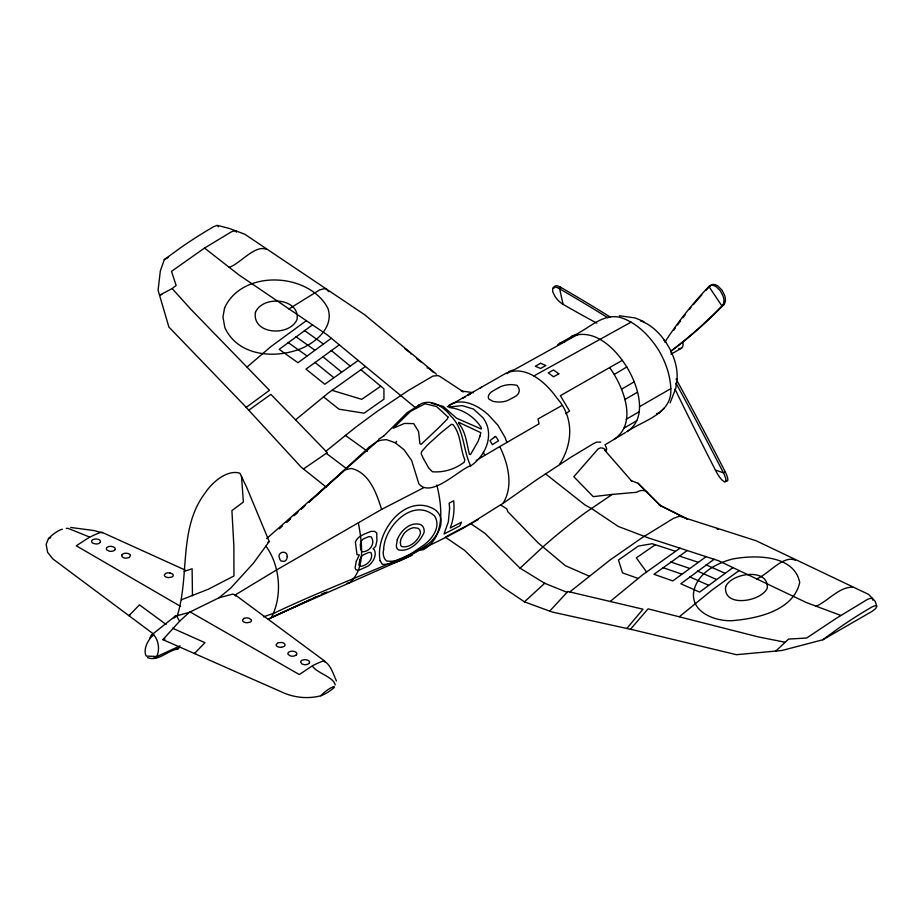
<?xml version="1.0" encoding="UTF-8"?>
<svg xmlns="http://www.w3.org/2000/svg" width="923" height="923" viewBox="0 0 923 923"><rect width="100%" height="100%" fill="white"/><g stroke="black" fill="none" stroke-linecap="round" stroke-linejoin="round"><path stroke-width="1.38" d="M315.101 496.586L369.038 447.274L377.749 440.986L381.845 440.098L386.552 439.648L395.321 442.832L404.078 449.766L411.67 460.565L418.834 483.71C431.11 499.031 459.781 468.653 471.203 465.55C486.317 455.212 494.97 433.418 482.856 417.658L473.522 409.085L462.273 405.624L448.497 407.043M571.995 336.237C596.489 327.446 618.468 351.721 629.174 371.15C638.889 388.641 647.565 419.077 626.717 431.791C643.204 420.415 672.463 414.012 670.79 388.664C670.34 375.303 665.714 362.589 659.195 351.028C650.092 336.537 637.608 323.165 620.983 317.639C602.304 312.355 587.916 329.915 571.995 336.237L570.783 337.437M676.963 378.892L675.832 388.11L670.144 402.832M378.511 440.663L378.753 439.198L383.945 435.829M606.226 451.093L606.711 448.74L605.523 445.844M553.858 288.38L554.158 286.926A11.711 4.777 48.4 0 1 560.261 287.076L561.092 287.549A1230.913 502.527 48.4 0 1 610.461 317.177M872.685 600.112L872.362 598.335L869.558 598.565A18.264 10.545 -60 0 0 867.078 599.638L836.146 618.41L806.644 638.035L788.577 639.074L775.828 651.05M218.232 226.896L218.232 225.731L217.009 225.431L213.674 226.7A455.374 262.917 -60 0 0 180.343 247.918L164.317 259.617L160.337 270.924L158.087 290.26L168.886 327.03L243.268 404.251L301.083 467.061L326.615 487.402M236.438 232.192L236 230.935L233.196 231.165A18.264 10.545 -60 0 0 230.715 232.238L204.537 248.068L171.516 271.339L176.143 285.484L172.151 288.541L159.552 295.256L161.813 294.483M149.699 638.335L151.407 635.105L175.52 615.929L176.731 616.068L179.558 621.26L162.898 639.639L280.846 691.604C293.087 697.615 307.497 699.253 320.719 695.792A45.204 26.098 -60 0 0 334.264 687.508L334.091 686.447A34.624 19.994 -60 0 0 320.719 695.78M62.395 529.317L61.853 529.271A34.624 19.994 -60 0 0 48.469 538.605L46.15 544.293L47.604 552.3L52.796 558.876L153.622 634.101M190.103 611.914L299.317 674.551L312.562 665.725A94.861 54.769 -60 0 1 323.35 661.006C330.399 663.314 333.445 674.713 336.457 680.978M369.038 447.274L367.642 449.27M176.731 616.068L177.297 615.699C189.769 575.802 178.37 528.891 204.733 493.517A40.37 23.306 -60 0 1 239.888 473.222L246.695 487.39L269.228 541.513L253.525 563.065L230.773 588.055L219.005 597.792L189.319 612.341L179.558 621.26M559.488 464.511C572.929 443.675 574.141 417.415 556.984 398.159C546.07 382.699 526.225 364.55 505.954 373.238L447.309 406.755M66.341 528.383L68.094 528.371L89.877 537.163A94.861 54.769 -60 0 1 100.676 532.444L101.888 532.259L185.085 570.022M626.798 628.471L643.008 609.203L567.864 591.493L549.681 611.118M630.478 629.278L648.038 608.857L758.371 636.928L784.585 642.131M383.876 435.91L407.101 412.685L419.146 405.093L414.265 408.658M395.321 442.832L396.659 441.39M417.127 406.651C427.511 396.613 443.478 405.935 450.482 415.708C464.754 429.103 462.631 449.628 470.672 465.896M664.848 342.133A966.981 558.288 60 0 1 708.922 286.522L710.433 285.657A11.711 6.761 60 0 1 717.967 286.061L721.982 290.11L724.693 295.51A11.711 6.761 60 0 1 723.886 304.555L721.901 305.928A1230.913 710.675 60 0 1 671.044 350.913M670.594 351.513A1230.913 710.675 60 0 0 723.401 305.063L723.886 304.555M507.165 373.723L509.646 371.173L514.872 369.408L577.66 334.588M181.508 599.731L208.194 589.289L233.957 575.998L233.865 545.839L231.904 510.615L243.384 502.02L241.491 476.222M557.573 345.052L559.28 343.368L564.634 341.752M467.396 525.349C479.475 518.472 490.99 510.569 502.943 503.462C513.811 486.236 508.169 463.738 499.747 446.582L539.067 423.807L538.005 418.938L561.911 405.543M470.684 523.583L485.013 533.39L520.064 568.164L543.232 546.635A477.191 275.504 -60 0 1 585.978 512.253L612.191 494.428L636.628 492.282C639.962 490.09 645.339 489.213 647.773 493.124M567.045 592.335L544.685 583.29L524.437 601.854L501.812 586.567L464.5 550.293L445.417 537.232L448.832 535.225M247.076 367.031L270.751 346.725L306.298 320.696M664.225 408.174L659.195 412.927L656.472 413.666M295.556 419.873L328.103 393.129L365.427 366.523M286.43 522.36L290.676 518.541M293.86 515.68L298.106 511.861M301.302 508.988L305.548 505.169M308.732 502.308L311.916 499.447M279.208 528.879L282.403 526.018M286.649 522.21L289.834 519.349M294.079 515.53L297.275 512.68M301.521 508.861L303.644 506.958M308.951 502.193L345.075 469.784L351.525 468.446C369.638 472.991 376.561 493.493 381.603 509.404L276.346 570.068L235.18 594.977L232.827 594.066L219.005 597.792M610.149 601.496L642.696 574.764L680.02 548.158M473.349 392.679L461.269 390.971L463.415 391.848L440.075 376.561L438.148 375.592L432.922 376.088L408.485 390.406L376.653 411.75L355.678 427.234L325.923 451.232M684.058 517.538L679.582 516.188L673.605 518.276L641.623 538.005L609.918 560.111L569.71 591.978M177.839 615.214L177.297 615.699L189.319 612.341M596.789 323.119A966.981 394.767 48.4 0 1 563.088 304.359A11.711 4.777 48.4 0 1 554.85 296.214L552.669 291.576L552.715 288.218A11.711 4.777 48.4 0 1 558.807 288.357L560.261 287.076M561.092 287.549L559.638 288.841L563.088 304.359M377.749 440.986L266.678 538.559M175.52 615.929L173.893 617.983L175.728 616.541M147.565 657.614C158.006 661.941 167.986 650.323 177.931 648.904L179.062 647.923M480.064 388.329L482.06 386.633M679.443 616.656L712.798 589.451L739.138 570.587M248.749 410.204L270.877 394.363L327.319 452.616L303.459 468.965M246.176 407.401L269.47 390.302L190.83 309.263L172.151 288.541M822.774 639.777L838.799 628.078A455.374 262.917 -60 0 1 872.131 606.873L875.466 605.592L876.85 606.376L875.466 608.765L872.131 611.338L822.774 639.777L782.012 650.484L736.427 654.695L634.62 630.19L552.15 612.018L524.437 601.854M312.482 324.884L279.161 349.344L297.991 362.739L331.322 338.256M288.945 308.94L319.658 289.891L324.573 288.645L326.5 289.153L328.507 291.587M714.125 559.269L680.805 583.751L699.634 592.105L732.954 567.633M756.502 578.883C767.648 575.087 783.465 554.319 795.453 560.319M565.695 413.654L569.549 411.07L560.365 395.679L622.287 360.351M339.306 344.867L305.986 369.119L324.815 384.245L358.136 360.478M380.772 386.206L361.735 399.324L331.899 390.291M243.822 618.491L242.518 620.175A4.465 2.55 0.6 0 0 246.983 622.76L250.133 622.16A4.477 2.423 3.3 0 0 251.287 619.875L249.21 618.318A4.477 2.423 3.3 0 0 243.81 618.479M655.353 544.732L636.316 557.85L646.492 571.914M706.141 556.661L672.809 580.902L653.98 574.291L687.3 550.523M229.25 267.312C240.199 263.701 254.99 244.41 266.435 249.337M476.233 460.415L499.747 446.582M816.197 606.192C828.277 600.931 839.088 586.832 852.667 587.224M502.943 503.462L536.54 479.856L571.141 457.104L593.604 443.559L596.627 442.129L600.815 442.117M614.383 374.392L626.867 366.916M604.807 444.921L625.586 432.472M467.707 394.756L471.226 393.175M676.063 378.961A966.981 236.819 59.6 0 1 725.201 471.815L723.424 472.853L715.383 470.049A1230.913 301.463 59.6 0 1 674.978 389.079M621.687 389.125L634.343 381.753M624.017 428.134L636.685 420.761M624.825 399.555L637.516 392.194M723.401 305.063L721.901 305.928L708.922 286.522A11.711 6.761 60 0 1 716.467 286.926L720.471 290.987L723.194 296.375A11.711 6.761 60 0 1 722.386 305.421M671.021 354.224L681.393 348.236M639.547 406.685L670.79 388.664M626.186 419.284L638.901 411.935M164.317 259.617L168.009 257.494M267.97 542.228L269.228 541.513M462.746 398.367L465.261 396.959M467.765 395.54L470.28 394.121M89.335 537.313L76.309 545.805L180.631 606.423M560.134 343.068L573.091 335.857M533.932 375.915L631.217 322.069M478.114 519.557C413.654 557.919 341.695 580.855 274.223 613.114L263.459 616.841M466.473 525.856L450.078 534.498M335.222 684.901C333.676 677.101 316.981 673.075 312.343 666.071M129.831 615.237L128.92 615.71L139.454 604.865L166.117 624.467M381.603 509.404L423.507 487.817M319.139 595.6L268.224 619.148L310.659 599.339M321.746 594.4L326.961 591.989M180.02 645.881L157.025 656.495L146.238 656.091A14.283 8.249 -60 0 1 153.737 634.909L151.407 635.105M313.278 598.139L315.897 596.939M321.123 594.539L325.046 592.739M412.246 555.15L271.454 617.337C282.692 595.946 280.154 565.522 265.916 546.116M449.086 405.105C462.538 397.132 478.368 405.647 488.532 415.015L498.005 425.353L505.043 437.421L506.865 442.463M184.138 571.418L192.111 568.764L192.469 595.785M165.113 638.958L162.898 639.639M614.233 439.279C638.185 422.919 623.21 386.725 609.884 367.873M427.026 367.792L429.183 368.531L433.337 372.361M195.664 653.242L194.43 653.53L204.952 642.685L172.647 628.24M281.711 647.231L283.707 646.585A4.477 2.411 3.4 0 0 285.022 644.935L284.861 644.3A4.477 2.411 3.4 0 0 281.7 642.454L277.742 642.789L276.092 644.727A4.465 2.55 0.7 0 0 280.557 647.3L281.492 647.242M347.163 583.221L349.667 582.701C366.166 568.037 361.816 542.136 358.378 522.787M612.191 494.428L593.212 496.643L573.829 476.73L598.058 448.97L600.469 447.874L602.546 448.059L604.715 448.959L606.226 451.093M420.773 549.923L423.08 549.796C445.624 537.532 442.117 506.185 436.821 485.025M416.55 358.574L421.546 362.381M619.333 315.747L635.289 317.974L643.862 321.619M70.69 527.46L93.927 530.54L102.407 532.813M176.731 648.765L177.931 648.904M431.537 403.282L443.121 406.351L456.527 418.188L481.241 429.022L481.529 428.041C474.641 416.85 462.711 408.981 449.559 407.574M153.737 657.972L156.068 657.776C160.106 651.038 158.987 640.712 153.737 634.909M217.759 225.466L229.354 228.454L244.745 234.2L364.747 314.801L436.464 374.184M169.947 572.906L172.659 574.118A4.477 2.4 2.9 0 1 171.943 576.99L168.794 577.613A4.465 2.538 0.6 0 1 164.329 575.041L165.644 573.379A4.477 2.4 2.9 0 1 169.947 572.906M685.639 518.172L756.087 540.74L868.658 594.424L875.166 601.311L876.688 605.892M675.359 551.262L652.215 543.716L638.324 546.07L618.456 560.042L622.54 572.895L638.081 578.421M679.213 555.992L698.042 562.222M706.037 564.864L724.867 573.183M670.64 561.98L689.469 568.337M697.465 571.049L716.294 579.379M662.864 567.61L681.693 574.094M689.677 576.863L708.518 585.217M404.828 348.548L409.408 352.263M631.044 480.595L638.012 483.271L660.891 506.139L638.012 483.271M717.125 529.006L718.244 529.433M840.899 615.468L806.494 602.604L718.394 560.676L648.258 537.867L618.26 526.433L591.389 508.423L585.332 505.216L545.458 473.799M589.07 576.079L565.349 565.695L538.132 542.874L507.788 511.677L506.796 508.815L500.566 504.927M658.976 504.858L687.543 519.141L660.13 505.423M725.501 480.514L727.439 480.975L727.832 480.168A11.711 2.873 59.6 0 0 725.201 471.815M558.807 288.357L559.638 288.841A1230.913 502.527 48.4 0 1 607.922 317.8M520.064 568.164L544.685 583.29M304.394 330.434L323.223 343.864M288.045 342.468L306.874 355.851M295.822 336.618L314.651 350.036M345.294 435.333L367.458 451.278M234.984 594.735L325.081 661.376A2.804 1.615 -60 0 1 325.219 662.345M204.537 248.068L238.942 274.939L327.054 334.737L416.088 408.243M326.234 453.308L346.829 468.849M323.477 396.798L339.018 409.201L364.077 413.181L383.956 399.209L383.91 388.814L360.766 369.627M314.858 362.301L333.699 377.565M322.646 356.555L341.475 371.934M331.219 350.44L350.048 365.946M604.461 449.905L632.024 481.483M410.447 353.371L411.035 354.051M235.18 594.977L235.723 596.05M423.484 458.662L428.757 468.076L432.379 471.757C443.905 472.703 455.051 469.149 464.257 462.158L464.765 459.712C459.989 448.336 461.223 434.848 453.101 424.707L451.532 424.303L441.332 432.449L427.764 444.701L421.649 451.532L421.165 453.758L423.553 458.823M715.383 470.049L715.913 471.076A11.711 2.873 59.6 0 0 722.294 480.329L724.867 482.129L726.043 481.218A11.711 2.873 59.6 0 0 723.424 472.853A966.981 236.819 59.6 0 0 676.178 383.495M483.271 451.935L484.587 454.993M673.721 330.33A966.981 558.288 60 0 1 675.232 328.184M677.517 325A966.981 558.288 60 0 1 680.609 320.8M682.962 317.685A966.981 558.288 60 0 1 685.327 314.616M689.343 309.551A966.981 558.288 60 0 1 690.958 307.555M693.415 304.59A966.981 558.288 60 0 1 701.78 294.933M706.072 290.249A966.981 558.288 60 0 1 710.433 285.657M640.608 320.962A42.47 24.517 60 0 1 676.155 384.21M50.719 537.694A45.204 26.098 -60 0 1 48.469 538.605M663.995 340.241A14.768 8.526 60 0 1 665.714 341.948M670.756 350.694A14.768 8.526 60 0 1 671.379 353.036M682.893 342.618A8.238 4.753 60 0 1 678.774 348.479M380.103 560.757L382.376 564.38C397.709 564.703 412.396 554.585 424.984 546.151C436.579 539.378 448.786 519.88 434.779 509.519C405.37 491.947 374.496 532.548 380.103 560.757M383.622 549.658C382.618 553.569 383.31 558.196 386.495 560.93C400.167 563.411 412.708 552.242 423.495 545.285C432.183 539.067 441.482 526.629 434.548 515.922C413.054 497.036 384.268 526.387 383.622 549.658M448.013 417.023L447.447 418.892L438.944 427.568L421.13 444.367L419.896 443.709L418.569 431.56L413.7 423.599L404.482 423.426L393.221 428.249L410.643 411.231L425.041 403.766L436.533 406.524L448.013 417.023M360.616 548.862L361.77 551.723C369.373 552.369 375.926 543.647 371.184 536.921L368.958 536.551L363.177 539.032L361.124 541.236L360.316 544.501L360.616 548.862M356.336 561.219L355.067 567.783L355.909 569.756L358.343 570.449L368.254 566.007C372.88 562.349 377.195 555.554 374.288 549.658L373.1 548.839L375.603 546.497L376.919 540.843L376.722 532.963L374.634 531.36L370.838 531.394C365.162 533.944 357.812 535.663 355.378 542.113L357.016 554.665L359.324 554.896L356.336 561.219M359.843 560.065L358.885 564.968L359.728 566.376C366.235 566.387 373.988 559.373 370.977 552.635L368.946 552.392L363.224 554.908L361.02 557.007L359.843 560.065M449.605 508.296L448.359 521.841L444.032 533.99L459.873 525.833L461.512 522.164L450.239 527.991C453.608 519.395 454.647 509.934 453.654 500.774L449.166 503.15L449.605 508.296M479.995 436.083L478.137 441.286L470.568 454.485L469.415 454.335C466.715 443.721 465.942 432.022 458.604 423.138L458.766 422.342L480.825 432.679L479.995 436.083M287.272 556.511L286.776 558.9A4.384 3.507 -71.2 0 1 284.422 561.311L281.457 561.172A5.192 4.154 -71.2 0 1 279.611 558.53C276.323 551.942 287.33 549.404 287.272 556.511M400.363 542.562L400.72 545.505L401.863 546.635C409.8 548.216 417.865 540.901 420.369 533.702A11.757 7.246 -45.9 0 0 418.004 528.279L413.7 527.644L411.116 528.36A12.461 7.811 -46.2 0 0 403.789 533.909L400.859 539.136L400.363 542.562M224.554 308.051L222.939 317.108L224.866 327.653C238.169 356.866 276.646 359.266 302.871 347.821C317.581 341.049 333.907 326.281 327.953 308.432C309.32 272.331 242.172 268.824 224.554 308.051M255.44 312.355C251.864 334.368 289.164 337.068 297.01 319.577C300.425 298.233 262.847 294.772 255.452 312.343M693.542 593.004C691.662 612.884 716.11 621.583 732.377 620.66C757.056 618.583 793.468 610.807 799.722 582.436C794.011 554.527 754.806 554.838 732.654 558.992C715.648 563.399 696.15 573.944 693.542 593.004M397.282 539.678L396.59 544.155A14.133 7.222 -40.1 0 0 398.217 549.589L398.586 549.97C409.627 552.116 420.334 541.905 424.153 532.19A16.199 9.98 -45.9 0 0 420.888 524.726C410.7 521.022 400.594 530.737 397.282 539.678M725.663 586.601C722.917 607.865 760.621 601.969 767.221 588.32C769.413 567.795 731.962 572.41 725.663 586.601M121.905 554.965L121.744 555.623A4.465 2.538 0.6 0 0 126.209 558.196L129.37 557.469L130.547 555.265A4.477 2.4 3 0 0 127.374 553.373L126.209 553.246A4.477 2.4 3 0 0 123.059 553.835L121.905 554.965M100.18 542.378L99.211 543.266A4.465 2.538 0.6 0 1 96.05 543.993L92.9 543.255L91.746 542.089A4.465 2.538 0.6 0 1 92.888 539.62L94.896 539.02A4.465 2.388 3 0 1 99.211 539.793A4.465 2.388 3 0 1 100.365 542.147L100.18 542.378M114.867 549.796L113.933 550.627A4.453 2.538 0.6 0 1 109.618 551.25L106.906 550.05A4.453 2.538 0.6 0 1 106.918 547.512L108.533 546.601A4.465 2.388 3 0 1 113.494 546.947A4.465 2.388 3 0 1 115.087 549.52L114.867 549.796M309.02 663.395L308.27 663.972A4.465 2.55 0.7 0 1 303.967 664.595L301.959 663.96L300.656 662.114A4.465 2.55 0.7 0 1 301.959 660.326L303.967 659.703A4.465 2.411 3.4 0 1 308.27 660.499A4.465 2.411 3.4 0 1 309.436 662.887L309.02 663.395M494.451 437.167L489.998 440.663L492.363 444.667L498.57 440.698L495.72 436.417L494.451 437.167M296.225 654.961L294.61 655.872A4.465 2.55 0.7 0 1 290.145 655.838L288.068 654.28A4.465 2.55 0.7 0 1 289.211 651.834L291.218 651.211A4.465 2.411 3.4 0 1 295.914 652.261A4.465 2.411 3.4 0 1 296.237 654.961M498.743 387.625L492.421 391.271A17.699 8.526 -5.4 0 0 488.752 398.921L492.824 401.286A17.699 11.307 8.2 0 0 508.065 400.305L514.665 396.809A14.203 9.068 8.2 0 0 518.899 388.387L516.984 385.295L512.403 384.626A14.203 6.842 -5.4 0 0 498.743 387.625M540.566 363.304L535.271 366.235L540.566 368.462L545.862 365.531L540.566 363.304M558.83 373.838L553.535 376.78L548.239 372.892L553.535 369.961L558.83 373.838"/></g></svg>
